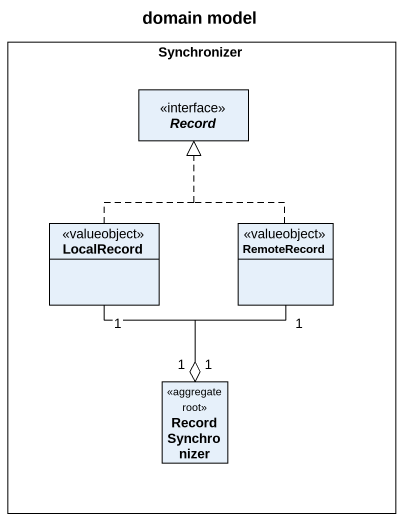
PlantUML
@startuml
title domain model
hide circle
hide empty members
rectangle Synchronizer {
  interface "Record" as Record_
  class LocalRecord <<valueobject>>
  class RemoteRecord <<valueobject>>
  class RecordSynchronizer <<aggregate root>>
}
LocalRecord .up.|> Record_
LocalRecord "1" --o "1" RecordSynchronizer
RemoteRecord .up.|> Record_
RemoteRecord "1" --o "1" RecordSynchronizer
@enduml
